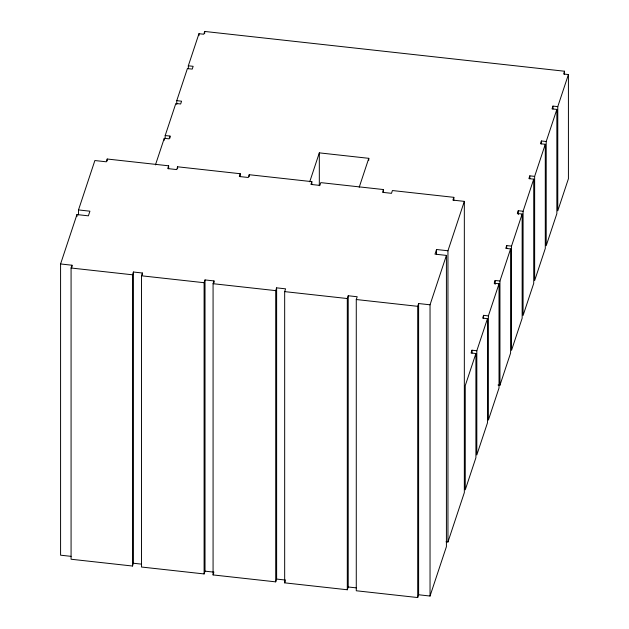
<?xml version="1.0" encoding="UTF-8"?>
<svg xmlns="http://www.w3.org/2000/svg" width="629" height="629" viewBox="0 0 629 629"><rect width="100%" height="100%" fill="white"/><g stroke="black" fill="none" stroke-linecap="round" stroke-linejoin="round"><path stroke-width="0.94" d="M71.053 556.351L60.581 555.187L60.581 263.96L76.958 214.568L88.382 215.833L89.923 211.195L78.499 209.929L78.499 214.835M78.499 209.929L94.877 160.537L106.301 161.802L107.221 159.019L168.643 165.804L168.643 168.745M142.39 274.967L142.39 273.01L133.427 272.011L133.427 563.246L132.499 566.029L71.077 559.236L71.077 268.009L72.005 265.226L60.581 263.96M155.449 164.908L164.271 138.325L169.091 138.852L170.011 136.068L165.191 135.542L165.191 138.459M165.191 135.542L175.837 103.447L180.657 103.982L181.577 101.198L176.757 100.664L176.757 104.563M176.757 100.664L187.403 68.577L192.222 69.104L193.142 66.32L188.323 65.793L188.323 68.71M188.323 65.793L198.961 33.699L203.788 34.233L204.708 31.45L564.52 71.226L564.52 74.143M132.499 566.029L132.499 274.794L133.427 272.011M168.643 165.804L167.723 168.588L176.694 169.578L177.614 166.795L240.247 173.722L240.247 176.663M213.994 282.885L213.994 280.919L205.023 279.929L205.023 571.156L204.103 573.939L141.47 567.02L141.47 275.793L142.39 273.01M204.103 573.939L204.103 282.712L205.023 279.929M240.247 173.722L239.319 176.505L248.29 177.496L249.218 174.713L311.842 181.639L311.842 184.572M311.842 181.639L310.923 184.423L319.894 185.413L320.814 182.63L383.446 189.549L382.526 192.332L391.49 193.323L392.417 190.54L453.839 197.333L452.911 200.116L464.336 201.374L447.95 250.767L436.534 249.509L434.993 254.147L446.417 255.405L430.039 304.798L418.615 303.54L418.615 594.767L417.695 597.55L356.273 590.765L356.273 299.53L357.193 296.746L348.222 295.756L348.222 586.983L347.302 589.766L284.67 582.847L284.67 291.62L285.597 288.837L276.626 287.846L276.626 579.073L275.699 581.856L213.074 574.93L213.074 283.703L213.994 280.919M309.727 181.781L319.32 152.863L368.791 158.327L368.791 160.261M275.699 581.856L275.699 290.629L276.626 287.846M213.074 574.93L213.687 573.074M359.206 187.245L368.791 158.327M347.302 589.766L347.302 298.539L348.222 295.756M284.67 582.847L285.291 580.992M417.695 597.55L417.695 306.323L418.615 303.54M564.52 71.226L563.6 74.01L568.419 74.537L557.774 106.631L552.954 106.097L552.034 108.88L556.854 109.415L546.208 141.501L541.388 140.975L540.468 143.758L545.288 144.285L534.642 176.379L529.822 175.845L528.903 178.628L533.722 179.163L523.084 211.25L518.257 210.715L517.337 213.498L522.156 214.033L511.519 246.128L506.699 245.593L505.771 248.376L510.591 248.911L499.953 280.998L495.133 280.463L494.205 283.247L499.025 283.781L488.387 315.876L483.567 315.341L482.64 318.125L487.467 318.659L476.821 350.746L472.002 350.211L471.074 352.995L475.901 353.529L475.901 457.731L465.256 489.818L465.256 385.624L475.901 353.529M418.615 594.767L430.039 596.033L446.417 546.64L446.417 255.405M446.047 541.789L447.95 542.001L464.336 492.601L464.336 201.374M498.026 384.987L499.953 385.2L510.591 353.113L510.591 248.911M71.077 268.009L132.499 274.794M141.47 275.793L204.103 282.712M213.074 283.703L275.699 290.629M284.67 291.62L347.302 298.539M356.273 299.53L417.695 306.323M133.427 563.246L141.494 564.134M205.023 571.156L213.994 572.146M276.626 579.073L285.597 580.064M348.222 586.983L356.297 587.879M568.419 74.537L568.419 178.738L557.774 210.833L557.774 106.631M556.854 109.415L556.854 213.616L546.208 245.703L546.208 141.501M552.954 106.097L552.954 109.021M545.288 144.285L545.288 248.486L534.642 280.581L534.642 176.379M541.388 140.975L541.388 143.892M533.722 179.163L533.722 283.364L523.084 315.451L523.084 211.25M529.822 175.845L529.822 178.77M522.156 214.033L522.156 318.235L511.519 350.329L511.519 246.128M518.257 210.715L518.257 214.615M506.699 245.593L506.699 248.518M499.953 280.998L499.953 385.2M499.025 283.781L499.025 387.983L488.387 420.078L488.387 315.876M495.133 280.463L495.133 284.363M487.467 318.659L487.467 422.861L476.821 454.948L476.821 350.746M483.567 315.341L483.567 318.258M472.002 350.211L472.002 353.136M453.839 197.333L453.839 200.266M447.95 250.767L447.95 542.001M436.534 249.509L436.534 254.407M430.039 304.798L430.039 596.033M383.446 189.549L383.446 192.49M319.32 152.863L319.32 185.72M249.218 174.713L249.218 176.67M204.708 31.45L204.708 33.4M198.961 33.699L198.961 35.649M177.614 166.795L177.614 168.761M170.011 136.068L170.011 138.018M164.271 138.325L164.271 140.267M107.221 159.019L107.221 160.977M76.958 214.568L76.958 216.533M72.005 265.226L72.005 267.183"/></g></svg>
